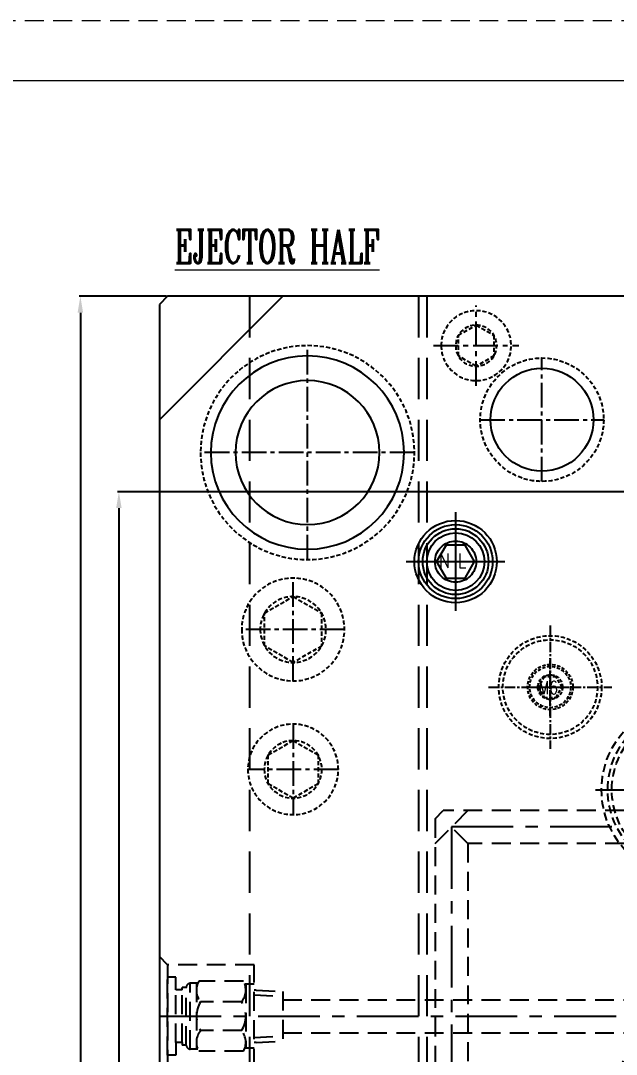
# Model space of a CAD drawing. Header units: millimetres. Extents: x 21466 to 22834, y -21631 to -20664.
# Drawn here: x 21951.3 to 22096.1, y -20914.8 to -20663.5 of the extents above; entities that cross this region are included whole.
import ezdxf

# ---------------------------------------------------------------- set-up
doc = ezdxf.new("R2010")
doc.units = ezdxf.units.MM
doc.header["$LTSCALE"] = 8
for name, pattern in [('CENTER', [2, 1.25, -0.25, 0.25, -0.25]), ('CENTER2', [1.125, 0.75, -0.125, 0.125, -0.125]), ('DASHED', [0.75, 0.5, -0.25]), ('DASHED2', [9.525, 6.35, -3.175]), ('HIDDEN', [0.375, 0.25, -0.125]), ('HIDDEN2', [0.1875, 0.125, -0.0625])]:
    doc.linetypes.add(name, pattern=pattern)
doc.layers.get('DEFPOINTS').update_dxf_attribs({"color": 6})
for name, color, linetype in [('A', 7, 'Continuous'), ('cen', 1, 'CENTER'), ('Layer1', 1, 'CENTER2'), ('Layer2', 4, 'HIDDEN2'), ('m', 144, 'HIDDEN2'), ('NL', 6, 'Continuous'), ('SCREW', 52, 'HIDDEN'), ('SP', 3, 'Continuous'), ('WT', 4, 'Continuous')]:
    doc.layers.add(name, color=color, linetype=linetype)
doc.layers.add('dim', color=3, linetype='Continuous', lineweight=15)
doc.layers.add('MBOM-ASSIS-LAYER', color=71, linetype='Continuous', lineweight=9)
doc.styles.add('ROMANC', font='RomanC.ttf', dxfattribs={"width": 0.8, "height": 7})
doc.styles.get("Standard").update_dxf_attribs({"font": 'txt.shx', "width": 0.8, "bigfont": 'chineset.shx'})
doc.dimstyles.new('ISO-25', dxfattribs={"dimtxt": 5, "dimasz": 4, "dimexe": 0.3, "dimexo": 0.3, "dimtad": 0, "dimzin": 1, "dimdsep": 46, "dimtxsty": 'Standard', "dimcen": 0, "dimclrd": 3, "dimclre": 3, "dimclrt": 3, "dimazin": 0, "dimtfac": 1, "dimtofl": 0, "dimtmove": 0, "dimatfit": 0, "dimfxl": 0, "dimarcsym": 0})

# ---------------------------------------------------------------- blocks, each defined once
blk = doc.blocks.new('l2')
at = {"layer": 'Layer1'}
blk.add_line((-135, -83), (-135, -61), dxfattribs=at)
at = {"layer": 'Layer2', "color": 163}
blk.add_lwpolyline([(-135, -65), (-141.06, -68.5), (-141.06, -75.5), (-135, -79), (-128.94, -75.5), (-128.94, -68.5)], close=True, dxfattribs=at)
for radius in [11, 7]:
    blk.add_circle((-135, -72), radius, dxfattribs=at)
blk = doc.blocks.new('l1')
at = {"layer": 'Layer1'}
for p, q in [((-135, -94.5), (-135, -119.5)), ((-122.5, -107), (-147.5, -107))]:
    blk.add_line(p, q, dxfattribs=at)
at = {"layer": 'Layer2', "color": 6}
blk.add_lwpolyline([(-135, -99), (-141.93, -103), (-141.93, -111), (-135, -115), (-128.07, -111), (-128.07, -103)], close=True, dxfattribs=at)
for radius in [12.5, 8]:
    blk.add_circle((-135, -107), radius, dxfattribs=at)
blk = doc.blocks.new('10')
at = {"layer": 'cen', "ltscale": 0.6}
for p, q in [((0, 9.76), (0, -9.76)), ((-10.35, 0), (10.35, 0))]:
    blk.add_line(p, q, dxfattribs=at)
at = {"layer": 'm'}
blk.add_lwpolyline([(0, 5), (-4.33, 2.5), (-4.33, -2.5), (0, -5), (4.33, -2.5), (4.33, 2.5)], close=True, dxfattribs=at)
for radius in [8.5, 5]:
    blk.add_circle((0, 0), radius, dxfattribs=at)
blk = doc.blocks.new('20130710.090407')
at = {"layer": 'SCREW', "linetype": 'CENTER', "ltscale": 0.15}
for p, q in [((0, -7.04), (0, 7.04)), ((-7, 0), (7, 0))]:
    blk.add_line(p, q, dxfattribs=at)
at = {"layer": 'SCREW', "linetype": 'HIDDEN', "ltscale": 0.4}
blk.add_lwpolyline([(-1.44, 2.5), (-2.89, 0), (-1.44, -2.5), (1.44, -2.5), (2.89, 0), (1.44, 2.5)], close=True, dxfattribs=at)
for radius in [5.5, 5, 3]:
    blk.add_circle((0, 0), radius, dxfattribs=at)
at = {"layer": 'dim', "style": 'ROMANC', "width": 0.8}
blk.add_text('M6', height=3.172, dxfattribs=at).set_placement((-2.88, -1.7))
blk = doc.blocks.new('20130710.090411')
at = {"layer": 'SP', "color": 145, "linetype": 'CENTER', "ltscale": 0.25}
for p, q in [((0, 15), (0, -15)), ((-15, 0), (15, 0))]:
    blk.add_line(p, q, dxfattribs=at)
at = {"layer": 'SP', "color": 145, "linetype": 'HIDDEN', "ltscale": 0.5}
for radius in [12.5, 11.5]:
    blk.add_circle((0, 0), radius, dxfattribs=at)
at = {"layer": 'SCREW'}
blk.add_blockref('20130710.090407', (0, 0), dxfattribs=at)
blk = doc.blocks.new('*D25788')
at = {"layer": 'DEFPOINTS', "color": 0}
for p in [(21965.83, -20730.53), (21987.05, -20730.53), (21987.05, -21130.53)]:
    blk.add_point(p, dxfattribs=at)
at = {"layer": 'dim', "color": 3, "lineweight": -2}
for p, q in [((21986.75, -20730.53), (21965.53, -20730.53)), ((21965.83, -20734.53), (21965.83, -20921.24)), ((21965.83, -21126.53), (21965.83, -20939.82)), ((21986.75, -21130.53), (21965.53, -21130.53))]:
    blk.add_line(p, q, dxfattribs=at)
at = {"layer": 'dim', "color": 3}
for points in [[(21966.5, -20734.53), (21965.16, -20734.53), (21965.83, -20730.53)], [(21965.16, -21126.53), (21966.5, -21126.53), (21965.83, -21130.53)]]:
    blk.add_solid(points, dxfattribs=at)
at = {"layer": 'dim', "color": 3, "insert": (21965.83, -20930.53), "char_height": 5, "attachment_point": 5, "rotation": 90}
blk.add_mtext('400.00', dxfattribs=at)
blk = doc.blocks.new('*D25792')
at = {"layer": 'DEFPOINTS', "color": 0}
for p in [(21975.2, -20778.03), (22109.05, -20778.03), (22109.05, -21083.03)]:
    blk.add_point(p, dxfattribs=at)
at = {"layer": 'dim', "color": 3, "lineweight": -2}
for p, q in [((22108.75, -20778.03), (21974.9, -20778.03)), ((21975.2, -20782.03), (21975.2, -20920.91)), ((21975.2, -21079.03), (21975.2, -20940.16)), ((22108.75, -21083.03), (21974.9, -21083.03))]:
    blk.add_line(p, q, dxfattribs=at)
at = {"layer": 'dim', "color": 3}
for points in [[(21975.87, -20782.03), (21974.53, -20782.03), (21975.2, -20778.03)], [(21974.53, -21079.03), (21975.87, -21079.03), (21975.2, -21083.03)]]:
    blk.add_solid(points, dxfattribs=at)
at = {"layer": 'dim', "color": 3, "insert": (21975.2, -20930.53), "char_height": 5, "attachment_point": 5, "rotation": 90}
blk.add_mtext('305.00', dxfattribs=at)
blk = doc.blocks.new('20160811.115437')
for radius in [23.5, 17.5]:
    blk.add_circle((0, 0), radius)
at = {"layer": 'Layer1'}
for p, q in [((0, 26), (0, -26)), ((26, 0), (-26, 0))]:
    blk.add_line(p, q, dxfattribs=at)
at = {"layer": 'Layer2'}
blk.add_circle((0, 0), 26, dxfattribs=at)
blk = doc.blocks.new('20160825.183103')
at = {"layer": 'SP', "linetype": 'CENTER'}
for p, q in [((0, -23), (0, 23)), ((-23, 0), (23, 0))]:
    blk.add_line(p, q, dxfattribs=at)
at = {"layer": 'SP', "linetype": 'HIDDEN'}
for radius in [21.5, 20, 19]:
    blk.add_circle((0, 0), radius, dxfattribs=at)
at = {"layer": 'SP'}
for s, p in [('S', (-7.27, 2.66)), ('P', (5.18, -8.52))]:
    blk.add_text(s, height=5.48, dxfattribs=at).set_placement(p)
at = {"layer": 'SP', "color": 6, "insert": (-1.7, -11.79), "char_height": 4.375, "attachment_point": 5}
blk.add_mtext('%%c40.00', dxfattribs=at)
blk = doc.blocks.new('20100617.142056')
at = {"layer": 'MBOM-ASSIS-LAYER', "linetype": 'DASHED'}
blk.add_line((0, 841), (-1189, 841), dxfattribs=at)
at = {"layer": 'MBOM-ASSIS-LAYER'}
blk.add_line((-12.7, 828.3), (-1176.3, 828.3), dxfattribs=at)
blk = doc.blocks.new('20160903.151524')
at = {"layer": 'WT', "color": 125, "linetype": 'HIDDEN', "ltscale": 2.3}
for p, q in [((-6.35, 23.56), (-6.01, 30)), ((-6.01, 30), (6.01, 30)), ((-5.19, 23), (-4.82, 30)), ((5.19, 23), (4.82, 30)), ((6.35, 23.56), (6.01, 30)), ((12.5, 23), (-12.5, 23)), ((-12.5, 23), (-12.5, 2)), ((-7.75, 23), (-7.75, 20.77)), ((-6.35, 23.56), (-6.35, 23)), ((6.35, 23.56), (6.35, 23)), ((7.75, 23), (7.75, 20.77)), ((12.5, 23), (12.5, 2)), ((-8.5, 20.43), (-8.5, 9.57)), ((-7.75, 21), (7.75, 21)), ((8.5, 20.43), (8.5, 9.57)), ((-3.5, 20.01), (-3.5, 9.99)), ((3.5, 20.01), (3.5, 9.99)), ((-8, 9.33), (-8, 7.51)), ((-8, 9), (8, 9)), ((8, 9.33), (8, 7.51)), ((8, 7.51), (-8, 7.51)), ((7, 6.51), (-7, 6.51)), ((-7, 6.51), (-7, 5.51)), ((-6.4, 5.51), (-7, 5.51)), ((-6.4, 5.51), (-7, 5.51)), ((6.4, 5.51), (-6.4, 5.51)), ((-6.4, 5.51), (-6.4, 4.01)), ((6.4, 5.51), (6.4, 4.01)), ((6.4, 5.51), (7, 5.51)), ((6.4, 5.51), (7, 5.51)), ((7, 6.51), (7, 5.51)), ((-9.5, 4.01), (-9.5, 2)), ((-6.4, 4.01), (-9.5, 4.01)), ((6.4, 4.01), (-6.4, 4.01)), ((6.4, 4.01), (9.5, 4.01)), ((9.5, 4.01), (9.5, 2)), ((-12.5, 2), (-14.5, 0)), ((-14.5, 0), (14.5, 0)), ((-12.5, 2), (12.5, 2)), ((9.5, 2), (-9.5, 2)), ((12.5, 2), (14.5, 0))]:
    blk.add_line(p, q, dxfattribs=at)
at = {"layer": 'WT', "color": 125, "linetype": 'CENTER', "ltscale": 1.5}
blk.add_line((0, 0), (0, 30), dxfattribs=at)
at = {"layer": 'WT', "color": 125, "linetype": 'HIDDEN', "ltscale": 2.3}
for centre, radius, start, end in [((-6.32, 16.53), 4.47, 50.9817, 119.248), ((0, 14.34), 6.66, 58.3016, 121.6984), ((6.32, 16.53), 4.47, 60.752, 129.0183), ((-6.32, 13.47), 4.47, 240.752, 309.0183), ((0, 15.66), 6.66, 238.3016, 301.6984), ((6.32, 13.47), 4.47, 230.9817, 299.248), ((-7, 7.51), 1, 180, 270), ((7, 7.51), 1, 270, 0)]:
    blk.add_arc(centre, radius, start, end, dxfattribs=at)
blk = doc.blocks.new('20160917.100715')
at = {"layer": 'NL'}
for radius in [10, 9]:
    blk.add_circle((0, 0), radius, dxfattribs=at)
at = {"layer": 'SCREW', "linetype": 'CENTER', "ltscale": 5}
for p, q in [((0, 12), (0, -12)), ((-12, 0), (12, 0))]:
    blk.add_line(p, q, dxfattribs=at)
at = {"layer": 'SCREW', "linetype": 'Continuous'}
blk.add_lwpolyline([(-2.31, 4), (-4.62, 0), (-2.31, -4), (2.31, -4), (4.62, 0), (2.31, 4)], close=True, dxfattribs=at)
for radius in [8, 7]:
    blk.add_circle((0, 0), radius, dxfattribs=at)
at = {"layer": 'SCREW', "linetype": 'DASHED2'}
blk.add_circle((0, 0), 5, dxfattribs=at)
at = {"layer": 'dim', "color": 6, "style": 'ROMANC', "width": 0.8}
blk.add_text('N L', height=3.528, dxfattribs=at).set_placement((-4.07, -1.53))

msp = doc.modelspace()

# ---------------------------------------------------------------- linework, layer by layer
for p, q in [((21987.048, -20730.532), (21985.048, -20732.532)), ((22015.048, -20730.532), (21985.048, -20760.532)), ((22333.048, -20730.532), (21987.048, -20730.532)), ((21985.048, -20732.532), (21985.048, -21128.532))]:
    msp.add_line(p, q)
at = {"color": 8, "linetype": 'HIDDEN', "ltscale": 5}
for p, q in [((22007.048, -21130.532), (22007.048, -20730.532)), ((22048.048, -20730.532), (22048.048, -21130.532)), ((22050.048, -20730.532), (22050.048, -21130.532))]:
    msp.add_line(p, q, dxfattribs=at)
msp.add_circle((22078.048, -20760.532), 12.5)
at = {"layer": 'Layer1'}
for p, q in [((22078.048, -20775.532), (22078.048, -20745.532)), ((22063.048, -20760.532), (22093.048, -20760.532)), ((22028.548, -20845.532), (22006.548, -20845.532))]:
    msp.add_line(p, q, dxfattribs=at)
at = {"layer": 'Layer2'}
msp.add_circle((22078.048, -20760.532), 15, dxfattribs=at)
at = {"layer": 'WT', "color": 183, "linetype": 'HIDDEN', "ltscale": 2.3}
for p, q in [((22052.048, -20863.532), (22060.048, -20855.532)), ((22052.048, -20857.532), (22054.048, -20855.532)), ((22305.048, -20855.532), (22054.048, -20855.532)), ((22052.048, -20857.532), (22052.048, -21122.532)), ((22060.048, -20863.532), (22056.048, -20859.532)), ((22060.048, -20863.532), (22060.048, -20997.532)), ((22305.048, -20863.532), (22060.048, -20863.532))]:
    msp.add_line(p, q, dxfattribs=at)
at = {"layer": 'WT', "color": 183, "linetype": 'CENTER', "ltscale": 1.5}
for p, q in [((22056.048, -20859.532), (22056.048, -21130.532)), ((22335.048, -20859.532), (22056.048, -20859.532))]:
    msp.add_line(p, q, dxfattribs=at)
at = {"layer": 'WT', "color": 125, "linetype": 'HIDDEN', "ltscale": 2.3}
for p, q in [((22015.048, -20901.532), (22121.048, -20901.532)), ((22015.048, -20909.532), (22127.048, -20909.532))]:
    msp.add_line(p, q, dxfattribs=at)
at = {"layer": 'WT', "color": 125, "linetype": 'CENTER', "ltscale": 1.5}
msp.add_line((21985.048, -20905.532), (22125.048, -20905.532), dxfattribs=at)

# ---------------------------------------------------------------- block references
msp.add_blockref('20160917.100715', (22057.048, -20795.032))
at = {"xscale": -1, "rotation": 180}
for name, p in [('l1', (22152.548, -20918.532)), ('l2', (22152.548, -20917.532))]:
    msp.add_blockref(name, p, dxfattribs=at)
at = {"layer": 'A', "xscale": -1, "rotation": -180}
msp.add_blockref('20160811.115437', (22021.048, -20768.532), dxfattribs=at)
at = {"layer": 'dim', "xscale": -1, "rotation": 180}
msp.add_blockref('10', (22062.048, -20742.532), dxfattribs=at)
at = {"layer": 'MBOM-ASSIS-LAYER', "xscale": 1.150852575445146, "yscale": 1.150852575445146, "zscale": 1.150852575445146}
msp.add_blockref('20100617.142056', (22833.894, -21631.404), dxfattribs=at)
at = {"layer": 'SP'}
for name, p in [('20130710.090411', (22080.048, -20825.532)), ('20160825.183103', (22114.048, -20850.532)), ('20160825.183103', (22114.048, -20930.532))]:
    msp.add_blockref(name, p, dxfattribs=at)
at = {"layer": 'WT', "rotation": -90}
msp.add_blockref('20160903.151524', (21985.048, -20905.532), dxfattribs=at)

# ---------------------------------------------------------------- texts
at = {"layer": 'dim', "style": 'ROMANC', "width": 0.6}
msp.add_text('%%uEJECTOR HALF', height=8.1, dxfattribs=at).set_placement((21988.801, -20722.466))

# ---------------------------------------------------------------- dimensions: what is measured, and where the dimension line sits
at = {"layer": 'dim'}
dim = msp.add_linear_dim(base=(21965.831, -20730.532), p1=(21987.048, -21130.532), p2=(21987.048, -20730.532), angle=90, dimstyle='ISO-25', dxfattribs=at)
dim.commit()
dim.dimension.update_dxf_attribs({"geometry": '*D25788', "text_midpoint": (21965.831, -20930.532), "dimtype": 160})
dim = msp.add_linear_dim(base=(21975.2, -20778.032), p1=(22109.048, -21083.032), p2=(22109.048, -20778.032), angle=90, dimstyle='ISO-25', dxfattribs=at)
dim.commit()
dim.dimension.update_dxf_attribs({"geometry": '*D25792', "text_midpoint": (21975.2, -20930.532)})

doc.saveas('drawing.dxf')
